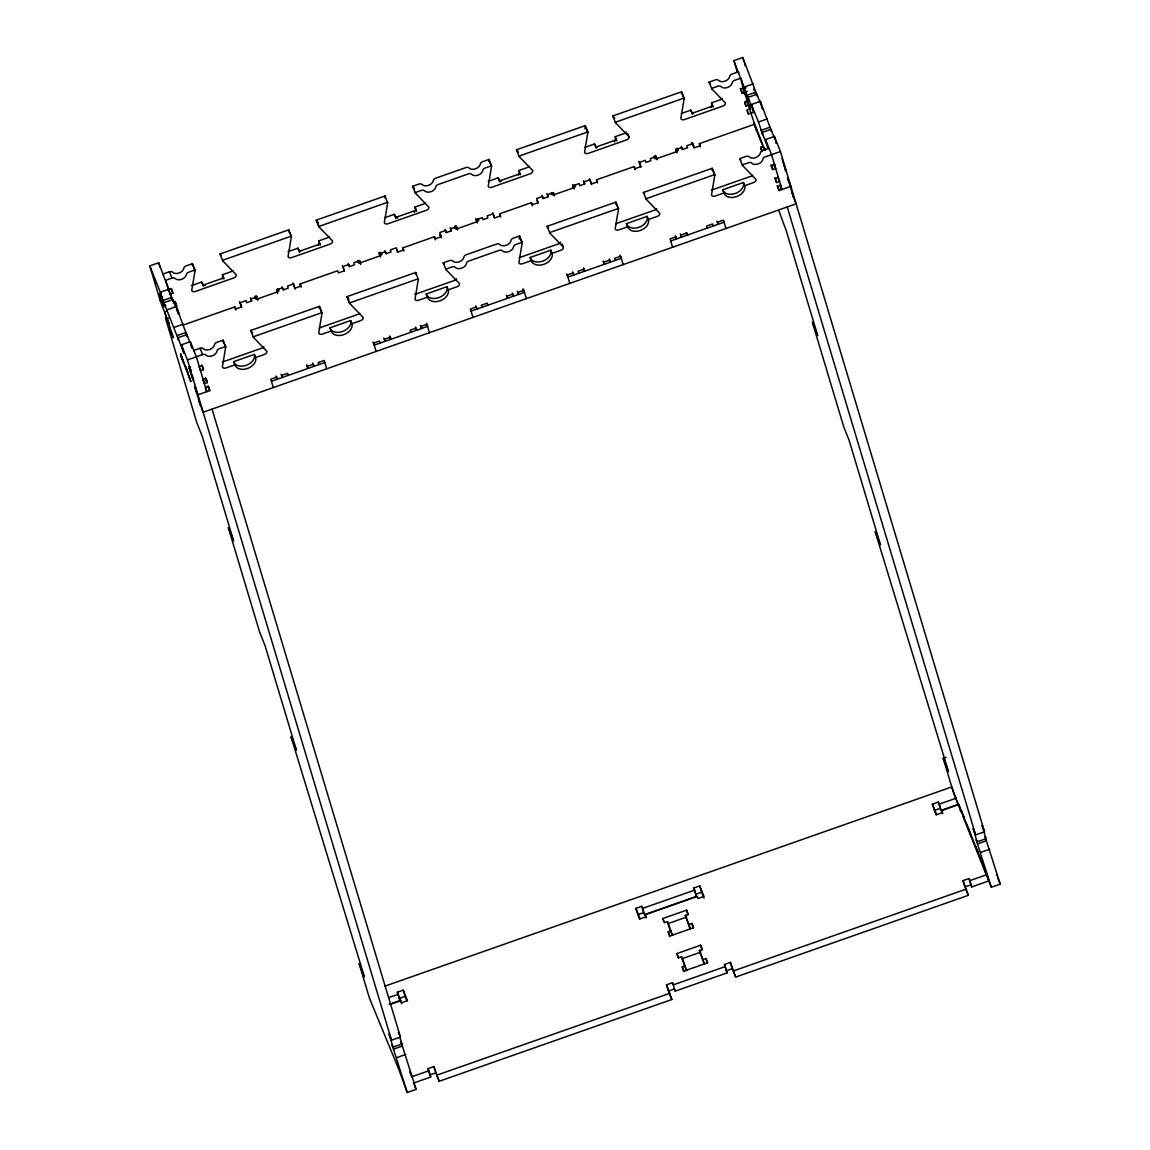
<?xml version="1.0" encoding="UTF-8"?>
<svg xmlns="http://www.w3.org/2000/svg" width="1150" height="1150" viewBox="0 0 1150 1150"><rect width="100%" height="100%" fill="white"/><g stroke="black" fill="none" stroke-linecap="round" stroke-linejoin="round"><path stroke-width="1.5" d="M192.28 265.549L192.496 264.313A3.148 2.185 -21.8 0 0 192.438 263.681L186.185 265.88A3.148 2.185 -21.8 0 0 183.799 268.252A6.296 4.356 -21.8 0 1 179.055 273.01A6.296 4.356 -21.8 0 1 172.629 272.176A3.148 2.185 -21.8 0 0 169.409 271.774L163.156 273.959L163.53 275.181M192.438 263.681L194.968 269.991A3.148 2.185 -21.8 0 1 195.026 270.638L191.719 290.404A3.148 2.185 -21.8 0 0 195.313 291.467L233.867 277.912A3.148 2.185 -21.8 0 0 236.196 274.778L222.798 260.877A3.148 2.185 -21.8 0 1 222.496 260.317L291.281 236.138L288.751 229.827L219.966 254.006L222.798 260.877M222.942 342.053L223.143 340.817A3.148 2.185 -21.8 0 0 223.086 340.17L216.833 342.369A3.148 2.185 -21.8 0 0 214.461 344.756A6.296 4.356 -21.8 0 1 209.702 349.499A6.296 4.356 -21.8 0 1 203.277 348.68A3.148 2.185 -21.8 0 0 200.071 348.263L193.818 350.463L194.178 351.684M223.086 340.17L225.616 346.495A3.148 2.185 -21.8 0 1 225.673 347.127L222.381 366.908A3.148 2.185 -21.8 0 0 225.975 367.957L234.873 364.838A11.011 7.633 -21.8 0 0 247.437 368.518A11.011 7.633 -21.8 0 0 255.616 357.535L264.514 354.416A3.148 2.185 -21.8 0 0 266.857 351.282L253.446 337.367A3.148 2.185 -21.8 0 1 253.144 336.821L321.928 312.642L319.398 306.331L250.614 330.496L253.446 337.367M288.592 231.711L288.808 230.474A3.148 2.185 -21.8 0 0 288.751 229.827M291.281 236.138A3.148 2.185 -21.8 0 1 291.338 236.785L288.032 256.565A3.148 2.185 -21.8 0 0 291.626 257.614L330.179 244.073A3.148 2.185 -21.8 0 0 332.508 240.939L319.111 227.024A3.148 2.185 -21.8 0 1 318.794 226.464L316.264 220.153L385.063 195.974L387.651 202.932L384.344 222.712A3.148 2.185 -21.8 0 0 387.938 223.761L426.478 210.22A3.148 2.185 -21.8 0 0 428.821 207.086L415.409 193.171A3.148 2.185 -21.8 0 1 415.107 192.625L421.36 190.426A3.148 2.185 -21.8 0 1 424.58 190.842A6.296 4.356 -21.8 0 0 431.006 191.662A6.296 4.356 -21.8 0 0 435.764 186.904A3.148 2.185 -21.8 0 1 438.136 184.532L468.438 173.88A3.148 2.185 -21.8 0 1 471.644 174.297A6.296 4.356 -21.8 0 0 478.069 175.116A6.296 4.356 -21.8 0 0 482.827 170.373A3.148 2.185 -21.8 0 1 485.199 167.986L491.452 165.787L488.923 159.476L482.669 161.676A3.148 2.185 -21.8 0 0 480.298 164.048A6.296 4.356 -21.8 0 1 475.539 168.806A6.296 4.356 -21.8 0 1 469.114 167.986A3.148 2.185 -21.8 0 0 465.908 167.569L435.606 178.221A3.148 2.185 -21.8 0 0 433.234 180.593A6.296 4.356 -21.8 0 1 428.476 185.351A6.296 4.356 -21.8 0 1 422.05 184.518A3.148 2.185 -21.8 0 0 418.83 184.115L412.577 186.314L415.409 193.171M319.254 308.2L319.456 306.964A3.148 2.185 -21.8 0 0 319.398 306.331M321.928 312.642A3.148 2.185 -21.8 0 1 321.986 313.289L318.694 333.069A3.148 2.185 -21.8 0 0 322.287 334.118L331.171 330.984A11.011 7.633 -21.8 0 0 343.749 334.664A11.011 7.633 -21.8 0 0 351.929 323.696L360.827 320.562A3.148 2.185 -21.8 0 0 363.17 317.429L349.758 303.528A3.148 2.185 -21.8 0 1 349.456 302.967L346.926 296.657L415.711 272.478L418.298 279.436L415.006 299.216A3.148 2.185 -21.8 0 0 418.6 300.265L427.484 297.146A11.011 7.633 -21.8 0 0 440.062 300.826A11.011 7.633 -21.8 0 0 448.241 289.843L457.139 286.724A3.148 2.185 -21.8 0 0 459.468 283.59L446.071 269.675A3.148 2.185 -21.8 0 1 445.769 269.129L452.022 266.929A3.148 2.185 -21.8 0 1 455.228 267.332A6.296 4.356 -21.8 0 0 461.668 268.166A6.296 4.356 -21.8 0 0 466.411 263.408A3.148 2.185 -21.8 0 1 468.798 261.036L499.086 250.384A3.148 2.185 -21.8 0 1 502.306 250.801A6.296 4.356 -21.8 0 0 508.731 251.62A6.296 4.356 -21.8 0 0 513.489 246.862A3.148 2.185 -21.8 0 1 515.861 244.49L522.114 242.291L519.584 235.98L513.331 238.179A3.148 2.185 -21.8 0 0 510.959 240.551A6.296 4.356 -21.8 0 1 506.201 245.309A6.296 4.356 -21.8 0 1 499.776 244.476A3.148 2.185 -21.8 0 0 496.556 244.073L466.268 254.711A3.148 2.185 -21.8 0 0 463.881 257.097A6.296 4.356 -21.8 0 1 459.137 261.855A6.296 4.356 -21.8 0 1 452.698 261.021A3.148 2.185 -21.8 0 0 449.492 260.604L443.239 262.804L446.071 269.675M384.905 197.857L385.106 196.621A3.148 2.185 -21.8 0 0 385.063 195.974M415.567 274.361L415.768 273.125A3.148 2.185 -21.8 0 0 415.711 272.478M488.779 161.359L488.98 160.123A3.148 2.185 -21.8 0 0 488.923 159.476M491.452 165.787A3.148 2.185 -21.8 0 1 491.51 166.434L488.218 186.214A3.148 2.185 -21.8 0 0 491.812 187.263L530.351 173.722A3.148 2.185 -21.8 0 0 532.694 170.588L519.283 156.673A3.148 2.185 -21.8 0 1 518.981 156.112L587.765 131.948L585.235 125.623L516.451 149.802L519.283 156.673M519.225 239.085L519.642 236.612A3.148 2.185 -21.8 0 0 519.584 235.98M522.114 242.291A3.148 2.185 -21.8 0 1 522.172 242.938L518.866 262.717A3.148 2.185 -21.8 0 0 522.459 263.767L531.357 260.633A11.011 7.633 -21.8 0 0 543.936 264.313A11.011 7.633 -21.8 0 0 552.115 253.345L561.013 250.211A3.148 2.185 -21.8 0 0 563.342 247.077L562.077 243.929M584.89 128.743L585.293 126.27A3.148 2.185 -21.8 0 0 585.235 125.623M587.765 131.948A3.148 2.185 -21.8 0 1 587.822 132.581L584.531 152.361A3.148 2.185 -21.8 0 0 588.124 153.41L626.664 139.869A3.148 2.185 -21.8 0 0 629.007 136.735L627.742 133.572M615.739 204.01L615.954 202.774A3.148 2.185 -21.8 0 0 615.897 202.127L547.113 226.306L549.944 233.177L563.342 247.077M615.897 202.127L618.427 208.438A3.148 2.185 -21.8 0 1 618.484 209.084L615.178 228.864A3.148 2.185 -21.8 0 0 618.772 229.914L627.67 226.794A11.011 7.633 -21.8 0 0 640.248 230.474A11.011 7.633 -21.8 0 0 648.428 219.492L657.326 216.373A3.148 2.185 -21.8 0 0 659.654 213.239L646.257 199.324A3.148 2.185 -21.8 0 1 645.955 198.763L714.739 174.599L712.209 168.288L643.425 192.452L646.257 199.324M681.404 93.667L681.605 92.431A3.148 2.185 -21.8 0 0 681.548 91.784L612.763 115.963L615.595 122.82L629.007 136.735M681.548 91.784L684.077 98.095A3.148 2.185 -21.8 0 1 684.135 98.742L680.843 118.522A3.148 2.185 -21.8 0 0 684.437 119.571L722.976 106.016A3.148 2.185 -21.8 0 0 725.319 102.882L711.908 88.981A3.148 2.185 -21.8 0 1 711.606 88.421L717.859 86.221A3.148 2.185 -21.8 0 1 721.079 86.638A6.296 4.356 -21.8 0 0 727.504 87.458A6.296 4.356 -21.8 0 0 732.248 82.714A3.148 2.185 -21.8 0 1 734.634 80.328L740.887 78.128L743.82 87.903L740.844 88.938L742.109 93.136L747.299 91.31M712.051 170.157L712.267 168.921A3.148 2.185 -21.8 0 0 712.209 168.288M714.739 174.599A3.148 2.185 -21.8 0 1 714.797 175.246L711.491 195.011A3.148 2.185 -21.8 0 0 715.084 196.075L723.982 192.941A11.011 7.633 -21.8 0 0 736.561 196.621A11.011 7.633 -21.8 0 0 744.74 185.653L753.638 182.519A3.148 2.185 -21.8 0 0 755.967 179.386L742.569 165.485A3.148 2.185 -21.8 0 1 742.268 164.924L748.521 162.725A3.148 2.185 -21.8 0 1 751.726 163.142A6.296 4.356 -21.8 0 0 758.152 163.961A6.296 4.356 -21.8 0 0 762.91 159.203A3.148 2.185 -21.8 0 1 765.282 156.831L780.433 151.513L774.396 136.419L765.497 139.553L768.013 147.919L762.033 132.494L770.931 129.375L773.979 136.979M168.532 322.503L169.366 324.616L160.238 300.783L149.773 265.894L158.671 262.775L172.989 300.61M733.872 60.619L742.771 57.5L757.505 96.384L756.872 94.3L747.974 97.419L748.607 99.518L733.872 60.619L737.136 71.53M711.908 88.981L709.076 82.11L715.329 79.911A3.148 2.185 -21.8 0 1 718.549 80.328A6.296 4.356 -21.8 0 0 724.974 81.147A6.296 4.356 -21.8 0 0 729.718 76.389A3.148 2.185 -21.8 0 1 732.104 74.017L738.357 71.817L738.717 73.039M194.968 269.991L188.715 272.191A3.148 2.185 -21.8 0 0 186.343 274.562A6.296 4.356 -21.8 0 1 181.585 279.321A6.296 4.356 -21.8 0 1 175.159 278.501A3.148 2.185 -21.8 0 0 171.939 278.084L165.686 280.284L166.966 284.553M318.794 226.464L387.593 202.299A3.148 2.185 -21.8 0 1 387.651 202.932M684.077 98.095L615.293 122.274A3.148 2.185 -21.8 0 0 615.595 122.82M742.354 85.833L743.806 88.924M175.835 307.165L172.787 299.575L163.889 302.694L164.522 304.793L162.826 300.581L160.324 292.201L169.208 289.081M744.409 86.94L753.307 83.806M159.649 293.969L163.76 306.719L159.649 293.969L161.316 293.394M746.652 98.368L743.734 88.708L745.962 87.917M205.189 285.732A11.011 7.633 -21.8 0 1 201.681 282.023L192.783 285.143A3.148 2.185 -21.8 0 1 191.461 285.387M222.18 278.774A11.011 7.633 -21.8 0 0 222.439 274.721L231.337 271.601A3.148 2.185 -21.8 0 0 232.846 270.696M300.394 251.289A11.011 7.633 -21.8 0 1 297.994 248.17L289.096 251.304A3.148 2.185 -21.8 0 1 288.061 251.534M318.234 245.525A11.011 7.633 -21.8 0 0 318.751 240.882L327.635 237.748A3.148 2.185 -21.8 0 0 329.475 236.512M397.814 218.04A11.011 7.633 -21.8 0 1 394.306 214.331L385.408 217.451A3.148 2.185 -21.8 0 1 384.574 217.666M414.244 212.276A11.011 7.633 -21.8 0 0 415.064 207.029L423.948 203.909A3.148 2.185 -21.8 0 0 425.5 202.975M501.113 181.254A11.011 7.633 -21.8 0 1 498.18 177.819L489.282 180.952A3.148 2.185 -21.8 0 1 488.247 181.183M518.42 175.174A11.011 7.633 -21.8 0 0 518.923 170.531L527.821 167.397A3.148 2.185 -21.8 0 0 529.546 166.276M597.425 147.416A11.011 7.633 -21.8 0 1 594.492 143.98L585.594 147.099A3.148 2.185 -21.8 0 1 584.703 147.315M614.416 141.924A11.011 7.633 -21.8 0 0 615.236 136.678L624.134 133.558A3.148 2.185 -21.8 0 0 626.189 131.991M693.206 113.246A11.011 7.633 -21.8 0 1 690.791 110.127L681.907 113.261A3.148 2.185 -21.8 0 1 681.346 113.404M711.045 107.482A11.011 7.633 -21.8 0 0 711.548 102.839L720.446 99.705A3.148 2.185 -21.8 0 0 722.358 98.354M160.914 297.131L162.581 296.542M746.954 99.259L747.859 101.444L744.999 91.856L746.12 91.468M162.466 296.844L160.986 297.361L159.721 294.199M169.869 294.228L172.845 293.192L171.58 289.009L168.432 289.441M744.596 94.688L742.541 85.776M201.681 282.023L202.946 285.186L223.704 277.883L222.439 274.721M297.994 248.17L299.259 251.333L320.016 244.044L318.751 240.882M394.306 214.331L395.571 217.479L416.329 210.191L415.064 207.029M498.18 177.819L499.445 180.981L520.188 173.693L518.923 170.531M594.492 143.98L595.758 147.128L616.501 139.84L615.236 136.678M690.791 110.127L692.056 113.289L712.813 105.987L711.548 102.839M160.238 300.783L163.214 299.748M162.826 300.581L171.724 297.447M746.925 95.306L755.823 92.187M164.004 302.364L162.337 302.953L163.602 306.087L165.83 305.325M746.436 97.678L748.104 97.103M173.233 302.694L175.461 301.918L176.712 306.101L175.418 306.561M749.369 100.251L744.726 101.847L745.976 106.044L748.938 104.995L747.04 100.266M747.011 102.709L746.911 100.366M167.354 309.738L176.237 306.619L187.464 336.734L186.846 334.65L177.948 337.769L178.581 339.868L163.889 302.694M747.974 97.419L753.954 112.844L751.439 104.478L760.337 101.344L771.564 131.474L770.931 129.375M166.204 311.449L164.723 311.981L169.956 329.418M749.556 106.447L750.303 106.188M176.568 310.385L177.862 309.939L179.112 314.123M748.938 104.995L750.087 108.833L747.126 109.868L748.391 114.066L752.833 112.499M168.748 317.774L167.253 318.291L172.486 335.728M174.369 327.276L183.267 324.156M762.033 132.494L762.666 134.593L758.468 122.015L767.366 118.881M182.864 325.162L234.859 306.892L235.693 308.991L241.629 306.921L239.516 301.645M257.945 300.078L256.953 296.801L251.016 298.885L251.649 300.969L246.704 302.709L246.086 300.61L240.149 302.694L241.601 307.539M282.009 286.695L283.274 289.857L288.219 288.118L287.586 286.034L293.523 283.949L295.09 289.182M301.027 287.112L300.078 283.964L337.64 270.768L338.488 272.881L344.411 270.796L342.298 265.535M348.22 263.436L349.485 266.584L354.43 264.845L353.812 262.761L359.734 260.676L360.726 263.954M384.79 250.585L386.055 253.733L391 251.994L390.368 249.909L396.304 247.825L397.641 252.267M403.808 250.987L402.874 247.854L434.484 236.713L435.332 238.826L441.255 236.742L440.421 234.629M445.079 229.396L446.344 232.544L451.289 230.819L450.656 228.721L456.593 226.636L457.571 229.899M541.938 195.356L543.202 198.504L548.148 196.779L547.515 194.681L553.438 192.596L554.429 195.888M591.459 184.589L590.008 179.745L584.085 181.829L584.703 183.928L579.773 185.653L579.14 183.569L573.217 185.653L574.195 188.931M597.511 182.907L596.577 179.774L634.139 166.577L634.973 168.676L640.909 166.592L638.796 161.331M681.289 146.381L682.554 149.543L687.499 147.804L686.866 145.705L692.803 143.621L694.011 147.674M700.307 146.783L699.358 143.649L754.702 124.2L764.506 149.442M176.884 335.656L185.783 332.522M760.984 130.381L769.867 127.262M177.948 337.769L183.914 353.194L181.398 344.827L190.296 341.694L196.348 356.773L206.813 391.661L205.333 387.981M761.544 150.478L760.596 147.344L763.557 146.294M742.569 165.485L739.738 158.614L745.991 156.414A3.148 2.185 -21.8 0 1 749.196 156.831A6.296 4.356 -21.8 0 0 755.622 157.651A6.296 4.356 -21.8 0 0 760.38 152.893A3.148 2.185 -21.8 0 1 762.752 150.521L769.005 148.321L769.379 149.543M212.046 409.113L400.43 1037.041L391.532 1040.175L187.45 359.907L202.601 354.588A3.148 2.185 -21.8 0 1 205.807 354.991A6.296 4.356 -21.8 0 0 212.232 355.824A6.296 4.356 -21.8 0 0 216.991 351.066A3.148 2.185 -21.8 0 1 219.362 348.68L225.616 346.495M349.456 302.967L418.241 278.789A3.148 2.185 -21.8 0 1 418.298 279.436M618.427 208.438L549.643 232.616A3.148 2.185 -21.8 0 0 549.944 233.177M189.031 367.281L193.143 380.032L189.031 367.281L190.138 366.893M190.584 367.022L189.103 367.54L190.368 370.702M199.266 366.548L202.242 365.499L203.493 369.696L200.531 370.731L199.266 367.583M774.467 164.407L771.506 165.442L772.757 169.625L775.732 168.59L774.467 165.428M190.296 370.444L191.403 370.056M774.812 166.592L774.381 165.169L775.488 164.781M782.719 162.236L782.575 160.008M192.826 375.878L191.719 376.266L193.545 379.227M234.873 364.838L233.608 361.675L254.351 354.387L255.616 357.535M331.171 330.984L329.906 327.836L350.664 320.534L351.929 323.696M427.484 297.146L426.219 293.983L446.976 286.695L448.241 289.843M531.357 260.633L530.092 257.485L550.85 250.182L552.115 253.345M627.67 226.794L626.405 223.632L647.163 216.344L648.428 219.492M723.982 192.941L722.717 189.779L743.475 182.491L744.74 185.653M203.147 379.457L206.109 378.408L207.359 382.605L204.398 383.64L203.133 380.478M778.349 177.316L775.373 178.351L776.638 182.534L779.599 181.499L777.702 176.755M205.246 380.377L206.296 381.168M196.118 388.211L195.385 388.47L200.618 405.921M205.548 387.478L208.524 386.443L209.774 390.626L197.915 394.795L194.537 386.371L196.636 392.668M780.749 185.337L777.788 186.372L779.039 190.555L790.898 186.386L788.368 180.076L789.029 182.261M686.464 235.189A2.357 1.696 -16.7 0 1 686.866 235.017L688.102 234.6M271.429 381.283L324.789 362.523M471.069 311.132L524.443 292.373L523.178 289.225M670.709 240.954L724.069 222.194M961.558 812.949L953.652 793.227L943.187 758.339L946.163 757.289M385.034 986.111L951.769 786.945L958.151 804.439L941.059 810.448L938.328 802.068L932.406 804.152L936.1 814.947M389.174 1004.41L400.056 1000.586L397.325 992.206L403.262 990.121L407.474 1000.644L401.537 1002.728L400.703 1000.615L389.821 1004.439M637.316 913.057L635.907 908.356L641.844 906.272L644.561 914.652L696.541 896.382L693.824 888.001L699.746 885.917L703.973 896.439L698.036 898.524L697.188 896.425L645.207 914.681L646.156 917.829M388.844 997.582L398.173 994.304L397.325 992.206M642.678 908.371L694.658 890.1M941.059 810.448L939.176 804.181L956.268 798.172M399.208 998.473L405.145 996.389L403.262 990.121M641.844 906.272L643.727 912.554L637.79 914.638L639.601 919.137M696.541 896.382L695.707 894.283L701.629 892.199L699.746 885.917M934.289 810.434L940.211 808.349M942.655 813.625L941.706 810.491L958.798 804.482L986.916 874.633L988.799 880.914L971.707 886.923L968.976 878.542L963.039 880.627L964.936 886.909L970.859 884.824M663.794 921.624L662.86 918.491L686.579 910.153L688.261 914.365L685.299 915.4L690.23 929.286M672.577 935.482L667.503 921.653L664.542 922.702L662.86 918.491M668.136 923.579L686.766 917.024M669.616 936.531L668.193 931.816L671.169 930.781M690.359 929.229L688.951 924.528L691.912 923.479L693.608 927.691L669.889 936.028L668.193 931.816M983.739 831.263L985.967 838.724L977.083 841.843L973.101 828.589L975.631 834.9L984.529 831.781L780.433 151.513M401.882 1043.984L401.034 1041.886L416.128 1089.381L407.229 1092.5L392.136 1045.005L392.984 1047.118L401.882 1043.984L399.639 1036.538M393.401 1049.203L402.299 1046.069M986.384 840.794L1000.227 884.106L991.329 887.225L977.486 843.928L986.384 840.794L985.133 836.611L985.967 838.724M678.327 958.281L676.919 953.566L700.637 945.228L702.319 949.44L699.358 950.489L704.289 964.361M686.636 970.571L681.562 956.728L678.601 957.777L676.919 953.566M396.764 1057.612L405.662 1054.492M980.864 852.337L989.762 849.217M682.18 958.654L700.824 952.114M683.675 971.606L682.252 966.891L685.213 965.856M704.418 964.318L703.009 959.603L705.971 958.568L707.667 962.766L683.948 971.103L682.252 966.891M413.598 1083.056L430.704 1077.047L427.973 1068.666L433.895 1066.582L439.156 1081.288L671.816 999.523L666.554 984.817L672.477 982.732L673.325 984.846L725.305 966.575L724.457 964.476L730.394 962.392L735.655 977.083L968.3 895.318L963.039 880.627M427.973 1068.666L428.806 1070.779L411.714 1076.774L409.759 1071.886M971.707 886.923L969.824 880.641L986.916 874.633M429.856 1074.948L435.778 1072.864L433.895 1066.582M666.554 984.817L668.438 991.099L674.36 989.014L675.208 991.128L727.188 972.857L726.34 970.744L732.277 968.659L730.394 962.392M437.273 1075.006L669.933 993.241M733.772 970.801L966.417 889.036M500.652 216.933L499.718 213.799L531.343 202.688L532.191 204.801L538.114 202.716L537.28 200.603M710.211 83.533L709.378 82.671A3.148 2.185 -21.8 0 1 709.076 82.11M740.873 160.037L740.039 159.16A3.148 2.185 -21.8 0 1 739.738 158.614M614.747 118.249L613.065 116.509A3.148 2.185 -21.8 0 1 612.763 115.963M644.561 193.876L643.727 193.013A3.148 2.185 -21.8 0 1 643.425 192.452M518.434 152.102L516.753 150.362A3.148 2.185 -21.8 0 1 516.451 149.802M548.248 227.729L547.414 226.852A3.148 2.185 -21.8 0 1 547.113 226.306M414.561 188.6L412.879 186.861A3.148 2.185 -21.8 0 1 412.577 186.314M444.374 264.227L443.541 263.364A3.148 2.185 -21.8 0 1 443.239 262.804M316.264 220.153A3.148 2.185 -21.8 0 0 316.581 220.714L318.248 222.453M346.926 296.657A3.148 2.185 -21.8 0 0 347.228 297.203L348.91 298.942M221.102 255.429L220.268 254.553A3.148 2.185 -21.8 0 1 219.966 254.006M252.597 332.796L250.916 331.056A3.148 2.185 -21.8 0 1 250.614 330.496M743.648 88.234L744.999 91.856M781.914 158.412L782.316 159.304M168.475 290.404L168.964 291.597M756.872 94.3L760.524 103.414M761.904 107.353L762.421 108.661M775.632 141.637L776.264 143.218M784.702 167.871L785.967 171.019L783.711 163.472M787.951 179.026L787.52 177.977L787.764 178.753M788.785 182.16L788.311 180.593M791.761 191.892L792.35 193.329M792.767 195.414L796.131 203.838L203.147 412.232L198.519 399.625L199.367 401.738M751.439 104.478L758.468 122.015M765.497 139.553L771.535 154.632L782 189.52L780.102 184.791M741.29 81.593L743.82 87.903M748.19 104.104L750.087 108.833M746.796 101.646L747.284 102.882M748.276 105.34L748.765 106.562M749.254 107.784L756.585 130.482M780.519 186.861L781.238 189.089M765.253 149.989L764.621 148.407L765.095 149.989M740.212 88.392L742.109 93.136M755.334 126.313L757.131 131.546M770.859 164.896L772.757 169.625M753.509 122.777L764.175 149.414M744.711 102.882L745.976 106.044M774.741 177.804L776.638 182.534M747.126 110.903L748.391 114.066M777.141 185.826L779.039 190.555M760.596 147.344L762.277 151.541M984.529 831.781L981.999 825.456L982.244 826.289M996.446 874.676L996.82 875.624M997.582 877.508L1000.227 884.106M681.605 92.431L684.135 98.742M712.267 168.921L714.797 175.246M699.358 143.649L700.206 145.748L694.269 147.833L692.171 142.571M977.083 841.843L976.235 839.744L977.486 843.928M943.187 758.339L948.534 771.664L875.164 531.573L880.497 544.913L849.102 440.249L843.769 426.923L812.36 322.273L817.708 335.599L786.312 230.934L779.01 211.068M963.298 817.291L991.329 887.225M716.881 221.145L718.146 224.307L717.528 222.209L723.451 220.124L725.966 228.491M938.328 802.068L939.176 804.181M941.706 810.491L942.554 812.59L936.617 814.674L932.406 804.152M968.976 878.542L969.824 880.641M965.497 888.303L968.3 895.318M680.311 233.996L681.576 237.159L680.958 235.06L686.881 232.976L687.513 235.074M675.381 235.736L676.646 238.884L676.013 236.799L670.076 238.884L672.592 247.25M585.293 126.27L587.822 132.581M615.954 202.774L618.484 209.084M596.577 179.774L597.425 181.873L591.488 183.957L589.375 178.696M620.023 255.171L621.288 258.319L567.913 277.078L566.648 273.916M583.438 180.766L584.703 183.928M609.155 259.009L610.42 262.157L609.802 260.072L603.865 262.157L604.497 264.241L603.232 261.093M583.467 268.036L584.732 271.184L584.099 269.1L578.163 271.184L578.795 273.269M546.883 193.617L548.148 196.779M572.585 271.86L573.85 275.008L573.232 272.924L567.295 275.008L569.811 283.374M488.98 160.123L491.51 166.434M519.642 236.612L522.172 242.938M499.718 213.799L500.552 215.898L494.629 217.982L492.516 212.721M517.241 291.309L518.506 294.457L517.888 292.373L523.811 290.289L526.326 298.655M512.311 293.034L513.576 296.197L512.943 294.098L507.006 296.183L507.639 298.281L506.374 295.119M450.024 227.657L451.289 230.819M475.741 305.886L477.006 309.048L476.373 306.949L470.451 309.034L472.952 317.414M439.774 234.6L441.039 237.763M701.629 892.199L704.044 898.208M732.277 968.659L735.655 977.083M685.299 915.4L688.951 924.528M699.358 950.489L703.009 959.603M402.874 247.854L403.707 249.952L397.785 252.037L396.937 249.938M670.004 929.459L671.83 934.016M686.492 970.614L681.562 956.728M426.319 323.236L427.584 326.399L374.21 345.158L372.945 341.996M420.397 325.349L421.662 328.498L421.029 326.413L426.952 324.329L429.467 332.695M415.452 327.074L416.717 330.237L416.084 328.138L410.162 330.223L410.78 332.321M645.207 914.681L646.056 916.794L640.133 918.879L635.907 908.356M643.727 912.554L644.561 914.652M668.998 992.508L671.816 999.523M383.827 338.186L385.092 341.349L384.459 339.264L390.396 337.18L391.014 339.264L389.749 336.116L390.698 339.25M316.581 220.714L319.111 227.024M347.228 297.203L349.758 303.528M288.808 230.474L291.338 236.785M319.456 306.964L321.986 313.289M300.078 283.964L300.926 286.077L294.989 288.161L292.891 282.9M312.671 363.199L313.936 366.361L313.303 364.262L307.366 366.347L307.999 368.446L306.734 365.283A2.357 1.696 -16.7 0 0 307.122 365.096M250.384 297.821L251.649 300.969M281.046 374.311L282.311 377.473L281.678 375.374L287.601 373.29L288.233 375.389M276.101 376.05L277.366 379.213L276.733 377.114L270.811 379.198L273.312 387.579M192.496 264.313L195.026 270.638M223.143 340.817L225.673 347.127M169.409 271.774L171.939 278.084M200.071 348.263L202.601 354.588M170.947 288.449L172.845 293.192M201.595 364.952L203.493 369.696M174.814 301.357L176.712 306.101M205.462 377.861L207.359 382.605M207.877 385.882L209.774 390.626M186.846 334.65L189.879 342.24M173.089 300.869L173.406 301.659L172.787 299.575M177.172 311.046L176.511 308.947M177.704 312.354L178.121 313.418M191.446 346.653L191.964 347.961M149.773 265.894L160.324 292.201M181.398 344.827L187.45 359.907M181.154 355.781L188.183 373.319M171.249 331.574L173.348 337.87L165.471 318.219L196.88 422.884L202.213 436.209L233.608 540.874L228.275 527.534L259.67 632.198L265.018 645.524L296.412 750.174L291.065 736.848L364.435 976.939L359.102 963.614L369.567 998.488L398.676 1069.04L407.229 1092.5M181.786 357.866L180.938 355.767L190.914 381.699L188.816 375.403M405.145 996.389L406.942 1000.902M435.778 1072.864L439.156 1081.288M398.533 1032.312L400.43 1037.041M413.482 1082.768L414.244 1084.666M414.618 1085.6L416.128 1089.381M391.532 1040.175L389.002 1033.864L392.984 1047.118M785.694 170.703L784.861 168.36M773.979 163.961L774.381 165.169M169.611 293.394L170.114 295.018M753.811 88.449L754.328 90.16M522.848 289.196L523.552 291.554M782.575 160.77L783.236 162.969M783.725 164.594L784.544 167.325M789.346 183.353L790.136 185.969M790.639 187.666L791.502 190.498M791.646 190.986L792.623 194.249M792.954 195.342L793.601 197.527M982.732 827.943L983.236 829.61M791.746 192.021L792.292 193.847M774.396 136.419L775.33 139.567M775.646 140.616L776.437 143.232M774.583 138.489L774.942 139.667M760.337 101.344L761.429 105.009M761.904 106.576L762.536 108.675M760.725 104.075L761.084 105.254M754.946 92.23L755.449 93.897M753.739 89.24L753.954 89.959M742.771 57.5L744.079 61.856M744.726 64.041L745.387 66.226M787.232 206.957L975.631 834.9M773.677 163.904L774.439 166.405M982.776 863.779L984.659 870.047M984.975 871.096L985.291 872.146M981.079 859.568L981.712 861.652M977.428 850.439L978.061 852.538M975.746 846.227L977.629 852.509M968.717 828.69L970.758 835.504M967.035 824.492L967.653 826.577M963.369 815.364L964.002 817.463M961.688 811.152L963.887 818.484M958.798 804.482L960.681 810.764M691.84 142.557L692.789 145.705M713.201 226.033L712.583 223.948L706.646 226.033L707.279 228.117M682.554 149.543L681.921 147.444L675.999 149.529L676.976 152.821M675.596 149.27L676.545 152.404M686.478 232.674L687.183 235.031M686.277 233.062L686.866 235.031M657.211 159.764L656.233 156.472L650.296 158.556L650.929 160.655L645.984 162.394L645.351 160.296L639.429 162.38L640.881 167.224M655.586 155.408L656.779 159.347M634.139 166.577L635.073 169.711M623.185 264.615L620.669 256.249L614.732 258.333L615.365 260.418M603.333 261.467L603.577 262.243M572.571 184.589L573.634 188.14M583.567 268.41L583.812 269.201M553.164 192.726L553.869 195.083M543.202 198.504L542.57 196.42L536.648 198.504L537.984 202.946M531.343 202.688L532.292 205.836M725.305 966.575L727.188 972.857M724.457 964.476L726.34 970.744M494.371 217.839L493.163 213.785L487.226 215.869L487.859 217.968L482.914 219.693L482.281 217.609L476.359 219.693L477.336 222.956M693.824 888.001L695.707 894.283M705.971 958.568L707.394 963.269M700.637 945.228L702.046 949.943M691.912 923.479L693.335 928.194M686.579 910.153L687.988 914.868M475.726 218.629L476.661 221.763M487.873 305.224L487.241 303.14L481.318 305.224L481.936 307.309M667.503 921.653L669.386 927.935M455.946 225.572L457.125 229.497M672.477 982.732L675.208 991.128M446.344 232.544L445.726 230.46L439.789 232.544L441.241 237.374M434.484 236.713L435.433 239.861M386.055 253.733L385.437 251.649L379.5 253.733L380.492 257.011M379.816 255.818L378.868 252.669A2.357 1.696 -16.7 0 1 381.728 253.474A2.357 1.696 -16.7 0 1 380.132 255.832L360.367 262.775A2.357 1.696 -16.7 0 1 357.851 260.475M389.548 336.476L390.253 338.833M359.346 260.403L360.511 264.313M380.147 343.088L379.514 340.989L373.592 343.074L376.107 351.454M349.485 266.584L348.867 264.5L342.93 266.584L344.382 271.414M326.686 368.819L324.171 360.439L318.248 362.523L318.866 364.622M306.734 365.269L307.079 366.447M283.274 289.857L282.641 287.759L276.719 289.843L277.711 293.135M276.561 290.375L277.265 292.732M256.321 295.737L257.499 299.676M234.859 306.892L235.793 310.026M428.806 1070.779L430.704 1077.047M400.703 1000.615L401.637 1003.763M398.173 994.304L400.056 1000.586M398.403 1032.384L398.892 1034.051M190.296 341.694L192.179 347.976M190.498 343.764L191.044 345.604M176.237 306.619L178.279 313.418M167.339 285.775L168.072 288.219M170.703 297.016L171.12 298.382M168.748 291.525L168.475 290.619M158.671 262.775L159.979 267.131M190.066 379.601L185.869 367.008L186.501 369.107M182.85 359.993L180.521 353.683L183.037 362.063M277.624 288.664A2.357 1.696 -16.7 0 1 277.351 291.956L257.586 298.899A2.357 1.696 -16.7 0 1 255.544 296.139M574.54 184.575A2.357 1.696 -16.7 0 1 573.85 187.766L554.084 194.709A2.357 1.696 -16.7 0 1 551.425 192.568M676.689 148.307A2.357 1.696 -16.7 0 1 676.631 151.642L656.866 158.585A2.357 1.696 -16.7 0 1 654.824 155.825M477.868 218.687A2.357 1.696 -16.7 0 1 476.991 221.778L457.211 228.735A2.357 1.696 -16.7 0 1 454.322 227.125M454.839 226.263A2.357 1.696 -16.7 0 1 455.184 225.975M222.554 361.862A3.148 2.185 -21.8 0 0 223.445 361.646L261.984 348.105A3.148 2.185 -21.8 0 0 263.896 346.754M319.168 327.966A3.148 2.185 -21.8 0 0 319.757 327.793L358.297 314.252A3.148 2.185 -21.8 0 0 359.734 313.418M414.632 294.199A3.148 2.185 -21.8 0 0 416.07 293.954L454.609 280.413A3.148 2.185 -21.8 0 0 456.665 278.846M519.196 257.643A3.148 2.185 -21.8 0 0 519.929 257.442L558.483 243.901A3.148 2.185 -21.8 0 0 560.683 242.089M615.811 223.732A3.148 2.185 -21.8 0 0 616.242 223.603L654.796 210.062A3.148 2.185 -21.8 0 0 656.707 208.711M711.419 189.994A3.148 2.185 -21.8 0 0 712.554 189.75L751.108 176.209A3.148 2.185 -21.8 0 0 752.646 175.274M254.351 354.387A11.011 7.633 -21.8 0 1 246.172 365.355A11.011 7.633 -21.8 0 1 233.608 361.675M350.664 320.534A11.011 7.633 -21.8 0 1 342.484 331.516A11.011 7.633 -21.8 0 1 329.906 327.836M446.976 286.695A11.011 7.633 -21.8 0 1 438.797 297.663A11.011 7.633 -21.8 0 1 426.219 293.983M550.85 250.182A11.011 7.633 -21.8 0 1 542.671 261.165A11.011 7.633 -21.8 0 1 530.092 257.485M647.163 216.344A11.011 7.633 -21.8 0 1 638.983 227.312A11.011 7.633 -21.8 0 1 626.405 223.632M743.475 182.491A11.011 7.633 -21.8 0 1 735.296 193.459A11.011 7.633 -21.8 0 1 722.717 189.779M223.704 277.883A11.011 7.633 -21.8 0 1 223.905 278.99M203.377 286.206A11.011 7.633 -21.8 0 1 202.946 285.186M320.016 244.044A11.011 7.633 -21.8 0 1 320.217 245.137M299.69 252.353A11.011 7.633 -21.8 0 1 299.259 251.333M416.329 210.191A11.011 7.633 -21.8 0 1 416.53 211.298M396.003 218.514A11.011 7.633 -21.8 0 1 395.571 217.479M520.188 173.693A11.011 7.633 -21.8 0 1 520.404 174.786M499.876 182.002A11.011 7.633 -21.8 0 1 499.445 180.981M616.501 139.84A11.011 7.633 -21.8 0 1 616.716 140.947M596.189 148.163A11.011 7.633 -21.8 0 1 595.758 147.128M712.813 105.987A11.011 7.633 -21.8 0 1 713.029 107.094M692.487 114.31A11.011 7.633 -21.8 0 1 692.056 113.289"/></g></svg>
